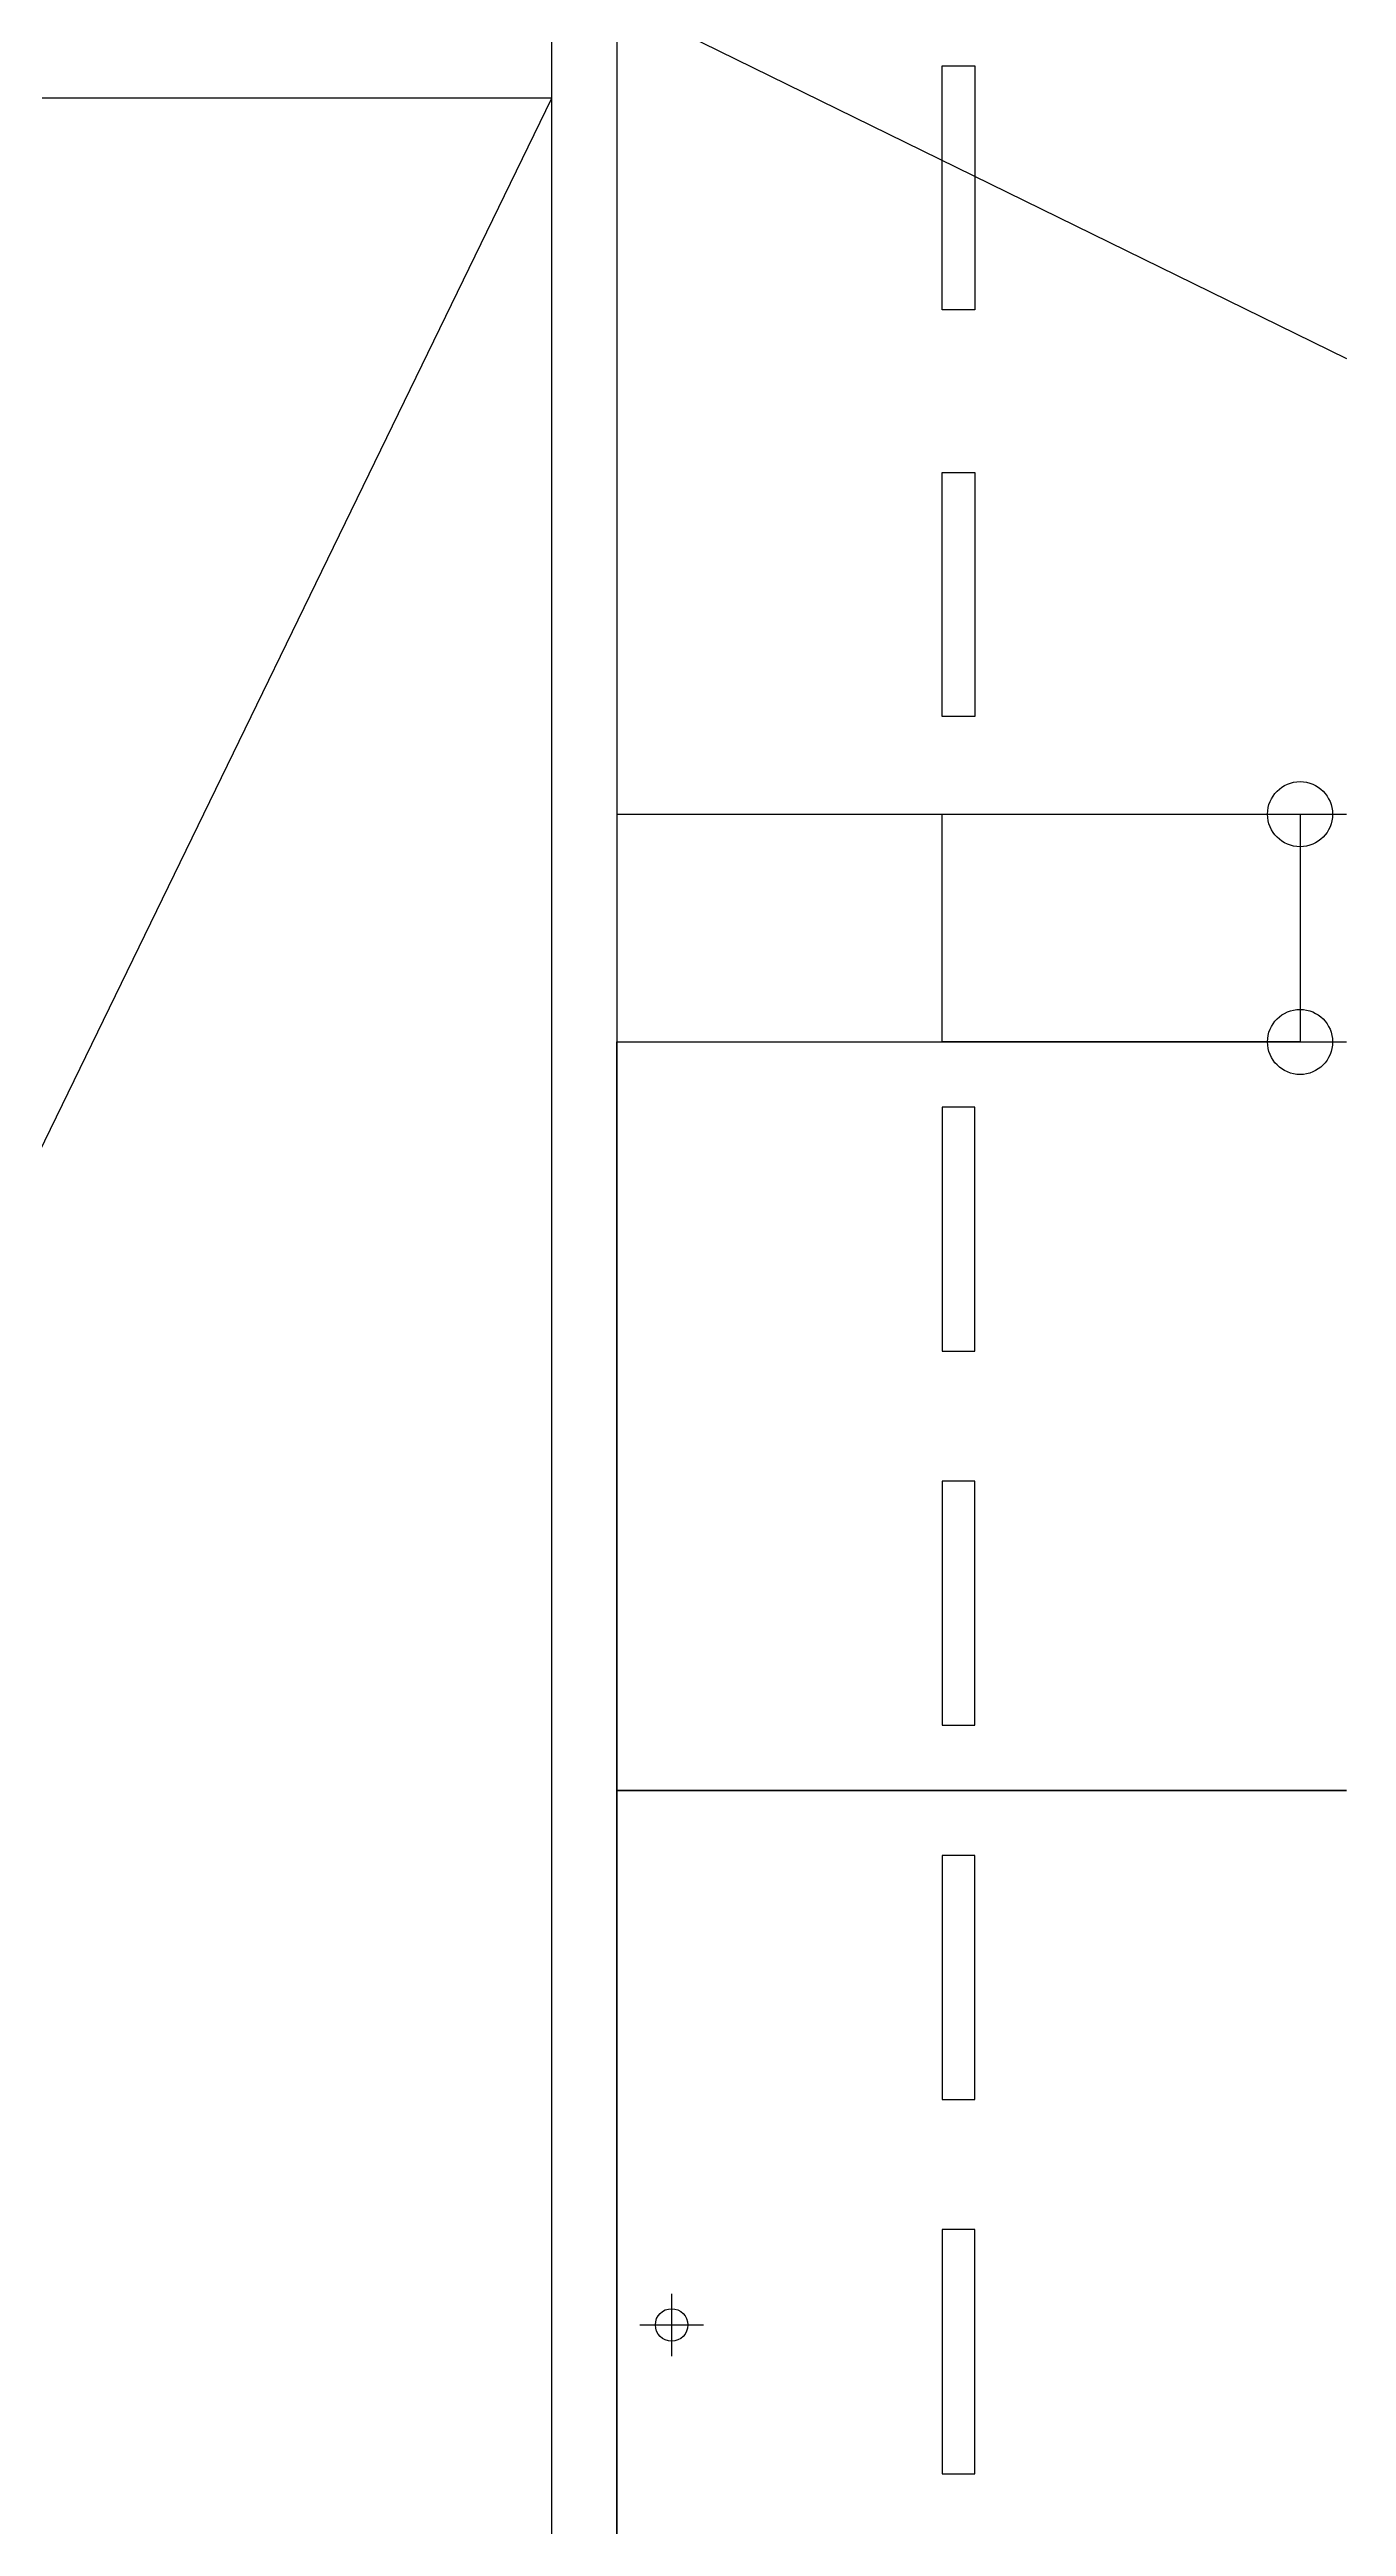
# Model space of a CAD drawing. Header units: millimetres. Extents: x 98929 to 11941380, y 952 to 54154.
# Drawn here: x 320762 to 324749, y 9313 to 16925 of the extents above; entities that cross this region are included whole.
import ezdxf

# ---------------------------------------------------------------- set-up
doc = ezdxf.new("R2010")
doc.units = ezdxf.units.MM
doc.layers.add('ARCH', color=9, linetype='Continuous')
doc.styles.get("Standard").update_dxf_attribs({"font": 'simple.shx', "bigfont": 'whgtxt.shx'})

# ---------------------------------------------------------------- blocks, each defined once
blk = doc.blocks.new('SAMSAN-CRN-96 RC')
at = {"color": 7, "char_height": 5}
for insert, attachment_point in [((7718.1, 4339.1), 6), ((7556.9, 2875.7), 4), ((8880.9, 2875.7), 4), ((7393.6, 2809.1), 6), ((8717.6, 2809.1), 6), ((7385.6, 2722.1), 6), ((8709.6, 2722.1), 6), ((7170.9, 991.2), 4), ((7382.9, 991.2), 4), ((7219.6, 924.6), 6), ((7211.6, 837.6), 6)]:
    blk.add_mtext('\\A1;', dxfattribs=dict(at, insert=insert, attachment_point=attachment_point))

msp = doc.modelspace()

# ---------------------------------------------------------------- linework, layer by layer
at = {"layer": 'ARCH'}
for p, q in [((322506.6, 22175.3), (322506.6, 5175.3)), ((322306.6, 5175.3), (322306.6, 21375.3)), ((322506.6, 17075.3), (324749.3, 15975.9)), ((322506.6, 17075.3), (322506.6, 14575.3)), ((323506.6, 16125.3), (323506.6, 16875.3)), ((323506.6, 16875.3), (323606.6, 16875.3)), ((323506.6, 16875.3), (323606.6, 16875.3)), ((323506.6, 16125.3), (323506.6, 16875.3)), ((323606.6, 16875.3), (323606.6, 16125.3)), ((323606.6, 16875.3), (323606.6, 16125.3)), ((322306.6, 16775.3), (314006.6, 16775.3)), ((316856.6, 5575.3), (322306.6, 16775.3)), ((323606.6, 16125.3), (323506.6, 16125.3)), ((323606.6, 16125.3), (323506.6, 16125.3)), ((323506.6, 14875.3), (323506.6, 15625.3)), ((323506.6, 15625.3), (323606.6, 15625.3)), ((323506.6, 15625.3), (323606.6, 15625.3)), ((323506.6, 14875.3), (323506.6, 15625.3)), ((323606.6, 15625.3), (323606.6, 14875.3)), ((323606.6, 15625.3), (323606.6, 14875.3)), ((323606.6, 14875.3), (323506.6, 14875.3)), ((323606.6, 14875.3), (323506.6, 14875.3)), ((322506.6, 14575.3), (324749.3, 14575.3)), ((323506.6, 13875.3), (323506.6, 14575.3)), ((323506.6, 14575.3), (324606.6, 14575.3)), ((324606.6, 14575.3), (324606.6, 13875.3)), ((322506.6, 11575.3), (322506.6, 13875.3)), ((322506.6, 13875.3), (324749.3, 13875.3)), ((324606.6, 13875.3), (323506.6, 13875.3)), ((323506.6, 13675.3), (323506.6, 12925.3)), ((323606.6, 13675.3), (323506.6, 13675.3)), ((323606.6, 13675.3), (323506.6, 13675.3)), ((323506.6, 13675.3), (323506.6, 12925.3)), ((323606.6, 12925.3), (323606.6, 13675.3)), ((323606.6, 12925.3), (323606.6, 13675.3)), ((323506.6, 12925.3), (323606.6, 12925.3)), ((323506.6, 12925.3), (323606.6, 12925.3)), ((323606.6, 12525.3), (323506.6, 12525.3)), ((323506.6, 12525.3), (323506.6, 11775.3)), ((323606.6, 12525.3), (323506.6, 12525.3)), ((323506.6, 12525.3), (323506.6, 11775.3)), ((323606.6, 11775.3), (323606.6, 12525.3)), ((323606.6, 11775.3), (323606.6, 12525.3)), ((323506.6, 11775.3), (323606.6, 11775.3)), ((323506.6, 11775.3), (323606.6, 11775.3)), ((322506.6, 9275.3), (322506.6, 11575.3)), ((322506.6, 11575.3), (324749.3, 11575.3)), ((324749.3, 11575.3), (322506.6, 11575.3)), ((323506.6, 11375.3), (323506.6, 10625.3)), ((323606.6, 11375.3), (323506.6, 11375.3)), ((323606.6, 11375.3), (323506.6, 11375.3)), ((323506.6, 11375.3), (323506.6, 10625.3)), ((323606.6, 10625.3), (323606.6, 11375.3)), ((323606.6, 10625.3), (323606.6, 11375.3)), ((323506.6, 10625.3), (323606.6, 10625.3)), ((323506.6, 10625.3), (323606.6, 10625.3)), ((323606.6, 10225.3), (323506.6, 10225.3)), ((323506.6, 10225.3), (323506.6, 9475.3)), ((323606.6, 10225.3), (323506.6, 10225.3)), ((323506.6, 10225.3), (323506.6, 9475.3)), ((323606.6, 9475.3), (323606.6, 10225.3)), ((323606.6, 9475.3), (323606.6, 10225.3)), ((322674.8, 10028.5), (322674.8, 9836.3)), ((322577.2, 9932.4), (322772.5, 9932.4)), ((323506.6, 9475.3), (323606.6, 9475.3)), ((323506.6, 9475.3), (323606.6, 9475.3))]:
    msp.add_line(p, q, dxfattribs=at)
for centre, radius in [((324606.6, 14575.3), 100), ((324606.6, 13875.3), 100), ((322674.8, 9932.4), 50)]:
    msp.add_circle(centre, radius, dxfattribs=at)

# ---------------------------------------------------------------- block references
at = {"color": 7, "xscale": 1.714285714284154, "yscale": 1.714285714284154, "zscale": 1.714285714284154}
msp.add_blockref('SAMSAN-CRN-96 RC', (308505.5, 9339.4), dxfattribs=at)

doc.saveas('drawing.dxf')
